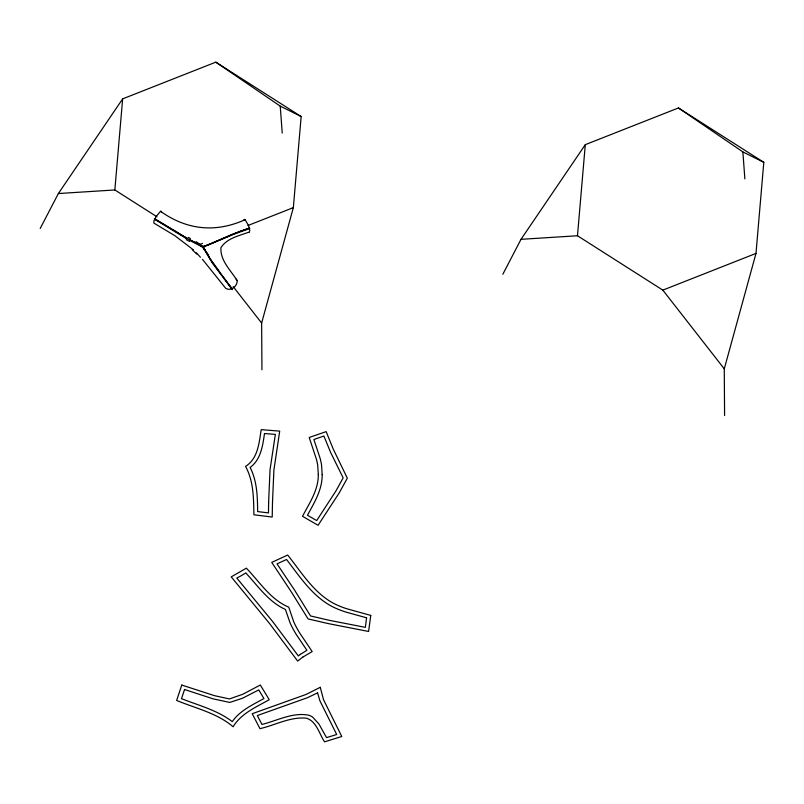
<?xml version="1.0" encoding="UTF-8"?>
<svg xmlns="http://www.w3.org/2000/svg" width="804" height="804" viewBox="0 0 804 804"><rect width="100%" height="100%" fill="white"/><g stroke="black" fill="none" stroke-linecap="round" stroke-linejoin="round"><path stroke-width="1.21" d="M243.843 220.216L244.295 219.472L245.099 219.673L248.557 225.633L249.773 230.225L249.25 232.497L248.436 232.286C238.738 235.924 226.698 238.306 220.899 247.763C220.185 260.777 230.859 270.375 237.17 280.646C237.502 286.174 230.718 291.671 225.673 288.274L202.467 259.35M156.991 216.809L114.841 189.955L122.65 98.872L215.814 62.159L301.158 116.54L293.349 207.623L261.632 323.047L261.943 369.76M724.273 368.845L662.828 290.133L577.483 235.753L585.292 144.66L678.445 107.957L763.8 162.328L755.991 253.421L724.273 368.845L724.585 415.557M161.403 212.055L161.232 211.241L160.529 211.301L156.167 216.487L153.976 220.738L153.805 223.04L174.97 235.773L193.493 249.913M40.2 228.477L58.37 193.543L122.65 98.872M502.842 274.275L521.002 239.331L585.292 144.66M162.89 223.783L154.408 219.1L186.9 238.899M212.296 243.109L240.185 231.291M211.884 243.29L204.296 246.135M195.975 241.652L200.196 244.336L202.518 243.421M247.933 225.522L293.349 207.623M662.828 290.133L755.991 253.421M223.411 277.269L232.356 289.591L212.628 263.461L203.05 247.18L233.783 234.215L249.803 228.537L248.567 228.416M240.597 231.15L242.285 230.567M249.431 228.145L243.12 230.286M247.732 228.698L244.808 229.703M244.165 229.924L231.874 234.436L207.814 244.949L203.02 246.567L202.116 246.145M203.874 246.275L203.02 246.567L188.116 238.939L162.82 223.743M245.099 219.673C215.653 233.019 186.89 230.085 160.529 211.301M58.37 193.543L114.841 189.955M521.002 239.331L577.483 235.753M201.663 245.923L189.654 239.773M200.759 246.135L189.985 240.607M678.445 107.957L742.866 151.906L763.8 162.328M215.814 62.159L280.234 106.118L301.158 116.54M187.483 238.557L166.217 225.793M165.574 225.411L154.83 218.758M192.166 249.622L196.699 254.024M196.367 252.768L200.437 257.24M232.145 288.686L231.602 288.013M231.331 287.671L227.763 283.058M200.196 244.336L201.724 246.305M203.261 248.265L208.638 255.159M233.22 286.646L261.632 323.047M227.492 282.686L224.738 279.028M218.718 270.998L211.11 260.416L203.02 246.567L203.05 247.18M219.261 271.722L220.618 273.541M223.914 277.933L209.522 258.054L203.02 246.567M236.155 279.109L237.17 280.646M742.866 151.906L744.876 178.9M280.234 106.118L282.234 133.102M202.98 247.341A60.461 59.858 26.3 0 1 200.678 246.285M189.503 241.461A63.164 36.843 27.6 0 1 186.337 239.692M190.397 238.537A65.647 34.341 27.8 0 1 188.307 237.371M268.616 502.259L268.476 512.922L257.652 511.575C257.481 496.621 257.139 481.063 250.114 467.436C260.878 459.657 262.727 445.707 264.496 433.527L275.36 434.391L270.043 469.626L268.616 502.259M272.496 502.389L272.214 517.042L253.913 514.791C253.551 498.4 253.742 481.234 245.542 466.42C258.084 458.541 259.069 442.773 261.199 429.637L279.712 431.115L273.903 470.028L272.496 502.389M318.304 474.511C318.505 489.978 309.419 503.163 302.505 516.299L318.082 525.293L339.328 492.721L347.328 478.159L333.228 449.054L326.163 431.627L309.208 437.466L316.304 458.883A72.571 64.019 8.3 0 1 317.731 465.526L318.304 474.511M322.173 474.641C322.394 489.546 314.374 502.621 307.429 515.223L316.686 520.59L335.901 491.003L343.157 477.888L330.685 452.541L323.881 436.029L313.872 439.507L320.072 458.179A76.44 67.425 8.3 0 1 321.57 465.174L322.173 474.641M366.594 617.814L365.338 627.351L330.293 620.507A276.174 243.622 8.3 0 1 319.268 617.954L310.575 615.975L294.616 590.186L277.028 563.855L286.546 559.473C300.977 578.267 314.846 599.925 337.78 609.11A79.485 70.119 8.3 0 0 346.273 612.176L366.594 617.814M370.765 615.412L368.604 631.462L329.519 623.844A279.953 246.959 8.3 0 1 318.364 621.271L308.123 618.959L291.259 591.794L271.742 562.398L287.701 555.031C302.646 573.875 316.002 596.568 339.328 606.015A75.857 66.913 8.3 0 0 347.449 608.94L370.765 615.412M181.774 685.048L176.629 700.465C195.784 708.354 216.969 713.027 233.12 726.746C241.3 713.269 256.174 707.168 269.229 699.691L260.335 685.018L242.707 694.284L229.441 698.937L214.377 695.641L181.774 685.048M184.548 689.5L181.493 698.656C198.729 705.49 217.351 710.173 232.276 721.63C239.964 710.525 252.536 704.887 263.943 698.545L258.737 689.922L242.617 698.194L229.763 702.435L213.301 698.907L184.548 689.5M300.304 654.406L298.334 655.933L272.757 621.683L236.778 578.046A88.209 77.807 8.3 0 0 243.652 574.267L245.763 572.9C257.963 585.985 268.576 601.894 285.4 609.442L290.123 622.969A100.892 89.003 8.3 0 0 292.545 627.964A118.369 104.419 8.3 0 0 296.575 634.959L306.917 650.305L300.304 654.406M302.837 657.089L297.661 661.079L269.631 623.613L231.22 576.86L246.356 568.177C259.642 581.905 270.466 599.533 288.747 607.161L293.721 621.804A97.143 85.696 8.3 0 0 296.053 626.617A114.449 100.962 8.3 0 0 299.952 633.371L312.183 651.552L302.837 657.089M320.263 687.319L305.902 694.505L252.215 713.721L259.973 728.665C275.29 725.148 290.234 716.615 306.304 718.173C316.635 721.218 319.198 733.851 324.555 741.841L341.77 736.494L323.509 699.661L320.263 687.319M317.58 692.857L307.49 697.691L257.32 715.55L261.943 724.434C277.209 720.716 292.545 712.063 308.635 715.178A11.879 10.482 8.3 0 1 312.856 717.299L319.017 724.133L326.535 737.63L336.695 734.504L319.891 700.797L317.58 692.857"/></g></svg>
